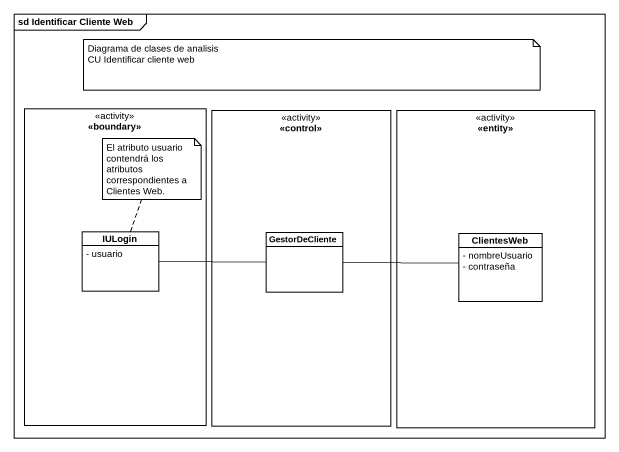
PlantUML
@startuml
mainframe sd Identificar Cliente Web
hide circle
hide empty members
skinparam classAttributeIconSize 0
rectangle "<<boundary>>" as boundary_ <<activity>> {
  class IULogin {
    - usuario
  }
}
rectangle "<<control>>" as control_ <<activity>> {
  class GestorDeCliente
}
rectangle "<<entity>>" as entity_ <<activity>> {
  class ClientesWeb {
    - nombreUsuario
    - contraseña
  }
}
IULogin -right- GestorDeCliente
GestorDeCliente -right- ClientesWeb
note as N1
  Diagrama de clases de analisis
  CU Identificar cliente web
end note
note top of IULogin : El atributo usuario contendrá los atributos correspondientes a Clientes Web.
@enduml
